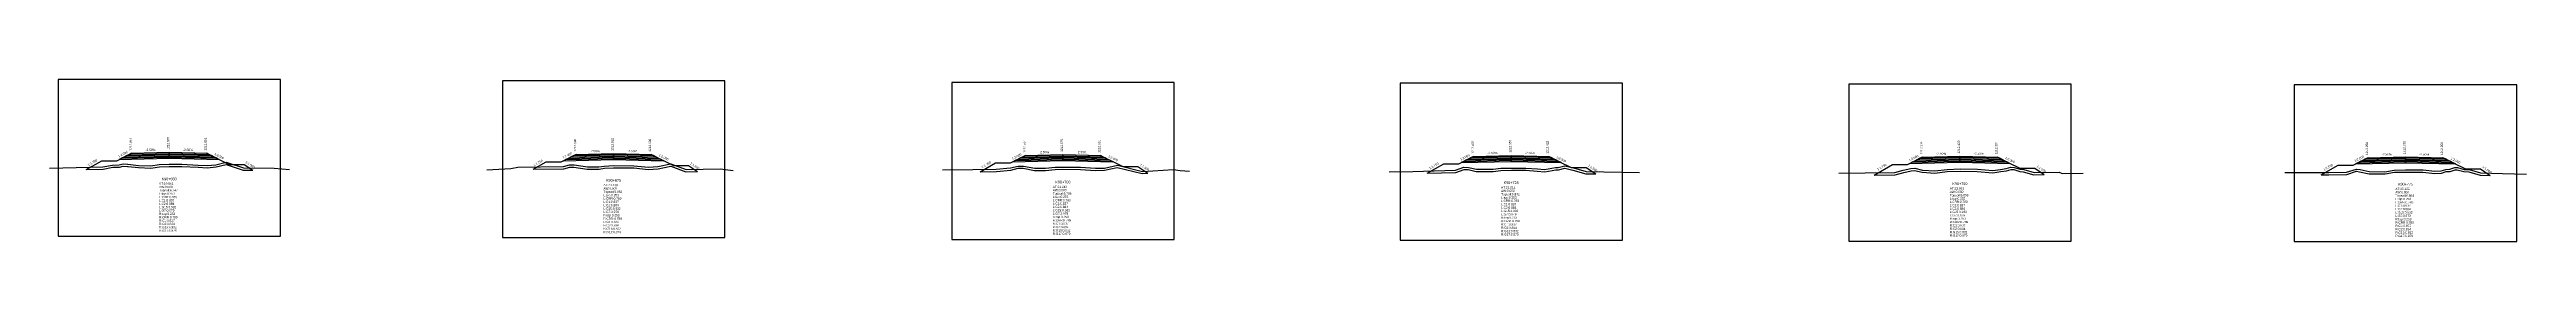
# Model space of a CAD drawing. Extents: x -7 to 78429, y 1189 to 1262.
# Drawn here: x 12248.2 to 12579, y 1201 to 1222.7 of the extents above; entities that cross this region are included whole.
import ezdxf
from ezdxf.enums import TextEntityAlignment as Align

# ---------------------------------------------------------------- set-up
doc = ezdxf.new("R2010")
doc.units = 0

msp = doc.modelspace()

# ---------------------------------------------------------------- linework, layer by layer
at = {"layer": 'A4_BORDER', "color": 7}
for points in [[(12249.337, 1201.73), (12279.037, 1201.73), (12279.037, 1222.73), (12249.337, 1222.73), (12249.337, 1201.73)], [(12308.69, 1201.54), (12338.39, 1201.54), (12338.39, 1222.54), (12308.69, 1222.54), (12308.69, 1201.54)], [(12368.701, 1201.312), (12398.401, 1201.312), (12398.401, 1222.312), (12368.701, 1222.312), (12368.701, 1201.312)], [(12428.571, 1201.219), (12458.271, 1201.219), (12458.271, 1222.219), (12428.571, 1222.219), (12428.571, 1201.219)], [(12488.497, 1201.083), (12518.197, 1201.083), (12518.197, 1222.083), (12488.497, 1222.083), (12488.497, 1201.083)], [(12548.014, 1201.022), (12577.714, 1201.022), (12577.714, 1222.022), (12548.014, 1222.022), (12548.014, 1201.022)]]:
    msp.add_lwpolyline(points, dxfattribs=at)
at = {"layer": 'CLEAR_GROUND', "color": 8}
for points in [[(12253.095, 1210.656), (12255.375, 1210.709), (12256.644, 1210.962), (12257.533, 1210.987), (12258.049, 1211.106), (12258.633, 1211.066), (12258.69, 1211.078), (12260.068, 1210.918), (12261.734, 1210.871), (12262.892, 1211.043), (12264.185, 1211.066), (12265.864, 1211.08), (12268.038, 1210.97), (12269.26, 1210.914), (12270.456, 1211.019), (12271.804, 1211.358), (12274.082, 1210.591), (12275.343, 1210.58)], [(12312.795, 1210.693), (12316.894, 1210.752), (12317.686, 1210.975), (12318.248, 1210.994), (12320.03, 1210.735), (12321.601, 1210.722), (12322.333, 1210.84), (12323.531, 1210.907), (12326.233, 1210.874), (12328.175, 1210.683), (12329.494, 1210.752), (12331.173, 1211.13), (12333.183, 1210.359), (12334.741, 1210.39)], [(12372.495, 1210.376), (12374.66, 1210.394), (12376.605, 1210.583), (12377.594, 1210.837), (12378.244, 1210.837), (12379.775, 1210.549), (12381.221, 1210.544), (12382.513, 1210.686), (12383.554, 1210.699), (12385.893, 1210.68), (12387.897, 1210.533), (12389.125, 1210.561), (12390.816, 1210.948), (12394.14, 1210.118), (12394.885, 1210.162)], [(12432.195, 1210.16), (12436.022, 1210.281), (12437.132, 1210.682), (12437.66, 1210.654), (12438.764, 1210.406), (12441.016, 1210.4), (12442.048, 1210.551), (12443.44, 1210.567), (12445.373, 1210.56), (12446.897, 1210.464), (12447.899, 1210.364), (12449.377, 1210.646), (12449.742, 1210.631), (12450.588, 1210.862), (12451.653, 1210.585), (12453.392, 1210.087), (12454.717, 1210.069)], [(12491.895, 1209.933), (12494.711, 1209.952), (12495.847, 1210.287), (12496.831, 1210.499), (12497.294, 1210.528), (12498.313, 1210.295), (12500, 1210.195), (12501.658, 1210.385), (12503.367, 1210.459), (12505.662, 1210.417), (12507.755, 1210.221), (12508.8, 1210.385), (12509.578, 1210.491), (12510.176, 1210.687), (12510.535, 1210.658), (12511.342, 1210.42), (12511.818, 1210.367), (12513.206, 1209.973), (12514.622, 1209.984)], [(12551.595, 1209.954), (12552.62, 1209.952), (12555.03, 1209.998), (12556.326, 1210.426), (12556.741, 1210.372), (12557.997, 1210.094), (12560.141, 1210.073), (12561.394, 1210.297), (12562.846, 1210.331), (12565.195, 1210.307), (12566.789, 1210.148), (12567.663, 1210.195), (12568.304, 1210.387), (12568.85, 1210.406), (12569.502, 1210.628), (12569.745, 1210.623), (12570.651, 1210.38), (12571.327, 1210.365), (12572.829, 1209.92), (12574.18, 1209.872)]]:
    msp.add_lwpolyline(points, dxfattribs=at)
at = {"layer": 'DESIGN_ROAD_TRIMMED', "color": 1}
for points in [[(12253.095, 1210.656), (12255.187, 1211.851), (12257.187, 1211.851), (12259.187, 1212.851), (12259.187, 1212.851), (12259.082, 1212.798), (12259.082, 1212.798), (12258.766, 1212.64), (12258.766, 1212.64), (12258.45, 1212.483), (12258.45, 1212.483), (12258.135, 1212.325), (12258.135, 1212.325), (12257.819, 1212.167), (12257.819, 1212.167), (12257.503, 1212.009), (12264.187, 1212.176), (12264.187, 1212.326), (12264.187, 1212.326), (12264.187, 1212.476), (12264.187, 1212.476), (12264.187, 1212.626), (12264.187, 1212.626), (12264.187, 1212.776), (12264.187, 1212.776), (12264.187, 1212.926), (12264.187, 1212.926), (12264.187, 1212.976), (12264.187, 1212.976), (12264.187, 1212.976), (12264.187, 1212.976), (12264.187, 1212.976), (12264.187, 1212.926), (12264.187, 1212.926), (12264.187, 1212.776), (12264.187, 1212.776), (12264.187, 1212.626), (12264.187, 1212.626), (12264.187, 1212.476), (12264.187, 1212.476), (12264.187, 1212.326), (12264.187, 1212.326), (12264.187, 1212.176), (12270.871, 1212.009), (12270.556, 1212.167), (12270.556, 1212.167), (12270.24, 1212.325), (12270.24, 1212.325), (12269.924, 1212.483), (12269.924, 1212.483), (12269.608, 1212.64), (12269.608, 1212.64), (12269.292, 1212.798), (12269.292, 1212.798), (12269.187, 1212.851), (12269.187, 1212.851), (12272.187, 1211.351), (12274.187, 1211.351), (12275.343, 1210.58)], [(12312.795, 1210.693), (12314.54, 1211.69), (12316.54, 1211.69), (12318.54, 1212.69), (12318.54, 1212.69), (12318.435, 1212.637), (12318.435, 1212.637), (12318.119, 1212.479), (12318.119, 1212.479), (12317.803, 1212.322), (12317.803, 1212.322), (12317.487, 1212.164), (12317.487, 1212.164), (12317.172, 1212.006), (12317.172, 1212.006), (12316.856, 1211.848), (12323.54, 1212.015), (12323.54, 1212.165), (12323.54, 1212.165), (12323.54, 1212.315), (12323.54, 1212.315), (12323.54, 1212.465), (12323.54, 1212.465), (12323.54, 1212.615), (12323.54, 1212.615), (12323.54, 1212.765), (12323.54, 1212.765), (12323.54, 1212.815), (12323.54, 1212.815), (12323.54, 1212.815), (12323.54, 1212.815), (12323.54, 1212.815), (12323.54, 1212.765), (12323.54, 1212.765), (12323.54, 1212.615), (12323.54, 1212.615), (12323.54, 1212.465), (12323.54, 1212.465), (12323.54, 1212.315), (12323.54, 1212.315), (12323.54, 1212.165), (12323.54, 1212.165), (12323.54, 1212.015), (12330.224, 1211.848), (12329.908, 1212.006), (12329.908, 1212.006), (12329.593, 1212.164), (12329.593, 1212.164), (12329.277, 1212.322), (12329.277, 1212.322), (12328.961, 1212.479), (12328.961, 1212.479), (12328.645, 1212.637), (12328.645, 1212.637), (12328.54, 1212.69), (12328.54, 1212.69), (12331.54, 1211.19), (12333.54, 1211.19), (12334.741, 1210.39)], [(12372.495, 1210.376), (12374.551, 1211.551), (12376.551, 1211.551), (12378.551, 1212.551), (12378.551, 1212.551), (12378.446, 1212.498), (12378.446, 1212.498), (12378.13, 1212.34), (12378.13, 1212.34), (12377.814, 1212.183), (12377.814, 1212.183), (12377.499, 1212.025), (12377.499, 1212.025), (12377.183, 1211.867), (12377.183, 1211.867), (12376.867, 1211.709), (12383.551, 1211.876), (12383.551, 1212.026), (12383.551, 1212.026), (12383.551, 1212.176), (12383.551, 1212.176), (12383.551, 1212.326), (12383.551, 1212.326), (12383.551, 1212.476), (12383.551, 1212.476), (12383.551, 1212.626), (12383.551, 1212.626), (12383.551, 1212.676), (12383.551, 1212.676), (12383.551, 1212.676), (12383.551, 1212.676), (12383.551, 1212.676), (12383.551, 1212.626), (12383.551, 1212.626), (12383.551, 1212.476), (12383.551, 1212.476), (12383.551, 1212.326), (12383.551, 1212.326), (12383.551, 1212.176), (12383.551, 1212.176), (12383.551, 1212.026), (12383.551, 1212.026), (12383.551, 1211.876), (12390.235, 1211.709), (12389.92, 1211.867), (12389.92, 1211.867), (12389.604, 1212.025), (12389.604, 1212.025), (12389.288, 1212.183), (12389.288, 1212.183), (12388.972, 1212.34), (12388.972, 1212.34), (12388.656, 1212.498), (12388.656, 1212.498), (12388.551, 1212.551), (12388.551, 1212.551), (12391.551, 1211.051), (12393.551, 1211.051), (12394.885, 1210.162)], [(12432.195, 1210.16), (12434.421, 1211.432), (12436.421, 1211.432), (12438.421, 1212.432), (12438.421, 1212.432), (12438.316, 1212.379), (12438.316, 1212.379), (12438, 1212.221), (12438, 1212.221), (12437.685, 1212.064), (12437.685, 1212.064), (12437.369, 1211.906), (12437.369, 1211.906), (12437.053, 1211.748), (12437.053, 1211.748), (12436.737, 1211.59), (12443.421, 1211.757), (12443.421, 1211.907), (12443.421, 1211.907), (12443.421, 1212.057), (12443.421, 1212.057), (12443.421, 1212.207), (12443.421, 1212.207), (12443.421, 1212.357), (12443.421, 1212.357), (12443.421, 1212.507), (12443.421, 1212.507), (12443.421, 1212.557), (12443.421, 1212.557), (12443.421, 1212.557), (12443.421, 1212.557), (12443.421, 1212.557), (12443.421, 1212.507), (12443.421, 1212.507), (12443.421, 1212.357), (12443.421, 1212.357), (12443.421, 1212.207), (12443.421, 1212.207), (12443.421, 1212.057), (12443.421, 1212.057), (12443.421, 1211.907), (12443.421, 1211.907), (12443.421, 1211.757), (12450.106, 1211.59), (12449.79, 1211.748), (12449.79, 1211.748), (12449.474, 1211.906), (12449.474, 1211.906), (12449.158, 1212.064), (12449.158, 1212.064), (12448.843, 1212.221), (12448.843, 1212.221), (12448.527, 1212.379), (12448.527, 1212.379), (12448.421, 1212.432), (12448.421, 1212.432), (12451.421, 1210.932), (12453.421, 1210.932), (12454.717, 1210.069)], [(12491.895, 1209.933), (12494.347, 1211.334), (12496.347, 1211.334), (12498.347, 1212.334), (12498.347, 1212.334), (12498.242, 1212.281), (12498.242, 1212.281), (12497.926, 1212.123), (12497.926, 1212.123), (12497.61, 1211.966), (12497.61, 1211.966), (12497.294, 1211.808), (12497.294, 1211.808), (12496.979, 1211.65), (12496.979, 1211.65), (12496.663, 1211.492), (12503.347, 1211.659), (12503.347, 1211.809), (12503.347, 1211.809), (12503.347, 1211.959), (12503.347, 1211.959), (12503.347, 1212.109), (12503.347, 1212.109), (12503.347, 1212.259), (12503.347, 1212.259), (12503.347, 1212.409), (12503.347, 1212.409), (12503.347, 1212.459), (12503.347, 1212.459), (12503.347, 1212.459), (12503.347, 1212.459), (12503.347, 1212.459), (12503.347, 1212.409), (12503.347, 1212.409), (12503.347, 1212.259), (12503.347, 1212.259), (12503.347, 1212.109), (12503.347, 1212.109), (12503.347, 1211.959), (12503.347, 1211.959), (12503.347, 1211.809), (12503.347, 1211.809), (12503.347, 1211.659), (12510.031, 1211.492), (12509.715, 1211.65), (12509.715, 1211.65), (12509.4, 1211.808), (12509.4, 1211.808), (12509.084, 1211.966), (12509.084, 1211.966), (12508.768, 1212.123), (12508.768, 1212.123), (12508.452, 1212.281), (12508.452, 1212.281), (12508.347, 1212.334), (12508.347, 1212.334), (12511.347, 1210.834), (12513.347, 1210.834), (12514.622, 1209.984)], [(12551.595, 1209.954), (12553.864, 1211.25), (12555.864, 1211.25), (12557.864, 1212.25), (12557.864, 1212.25), (12557.758, 1212.197), (12557.758, 1212.197), (12557.443, 1212.039), (12557.443, 1212.039), (12557.127, 1211.882), (12557.127, 1211.882), (12556.811, 1211.724), (12556.811, 1211.724), (12556.495, 1211.566), (12556.495, 1211.566), (12556.18, 1211.408), (12562.864, 1211.575), (12562.864, 1211.725), (12562.864, 1211.725), (12562.864, 1211.875), (12562.864, 1211.875), (12562.864, 1212.025), (12562.864, 1212.025), (12562.864, 1212.175), (12562.864, 1212.175), (12562.864, 1212.325), (12562.864, 1212.325), (12562.864, 1212.375), (12562.864, 1212.375), (12562.864, 1212.375), (12562.864, 1212.375), (12562.864, 1212.375), (12562.864, 1212.325), (12562.864, 1212.325), (12562.864, 1212.175), (12562.864, 1212.175), (12562.864, 1212.025), (12562.864, 1212.025), (12562.864, 1211.875), (12562.864, 1211.875), (12562.864, 1211.725), (12562.864, 1211.725), (12562.864, 1211.575), (12569.548, 1211.408), (12569.232, 1211.566), (12569.232, 1211.566), (12568.916, 1211.724), (12568.916, 1211.724), (12568.601, 1211.882), (12568.601, 1211.882), (12568.285, 1212.039), (12568.285, 1212.039), (12567.969, 1212.197), (12567.969, 1212.197), (12567.864, 1212.25), (12567.864, 1212.25), (12570.864, 1210.75), (12572.864, 1210.75), (12574.18, 1209.872)]]:
    msp.add_lwpolyline(points, dxfattribs=at)
at = {"layer": 'FINISHED_ROAD', "color": 2}
for points in [[(12255.187, 1211.851), (12257.187, 1211.851), (12259.187, 1212.851), (12259.187, 1212.851), (12264.187, 1212.976), (12269.187, 1212.851), (12269.187, 1212.851), (12272.187, 1211.351), (12274.187, 1211.351)], [(12314.54, 1211.69), (12316.54, 1211.69), (12318.54, 1212.69), (12318.54, 1212.69), (12323.54, 1212.815), (12328.54, 1212.69), (12328.54, 1212.69), (12331.54, 1211.19), (12333.54, 1211.19)], [(12374.551, 1211.551), (12376.551, 1211.551), (12378.551, 1212.551), (12378.551, 1212.551), (12383.551, 1212.676), (12388.551, 1212.551), (12388.551, 1212.551), (12391.551, 1211.051), (12393.551, 1211.051)], [(12434.421, 1211.432), (12436.421, 1211.432), (12438.421, 1212.432), (12438.421, 1212.432), (12443.421, 1212.557), (12448.421, 1212.432), (12448.421, 1212.432), (12451.421, 1210.932), (12453.421, 1210.932)], [(12494.347, 1211.334), (12496.347, 1211.334), (12498.347, 1212.334), (12498.347, 1212.334), (12503.347, 1212.459), (12508.347, 1212.334), (12508.347, 1212.334), (12511.347, 1210.834), (12513.347, 1210.834)], [(12553.864, 1211.25), (12555.864, 1211.25), (12557.864, 1212.25), (12557.864, 1212.25), (12562.864, 1212.375), (12567.864, 1212.25), (12567.864, 1212.25), (12570.864, 1210.75), (12572.864, 1210.75)]]:
    msp.add_lwpolyline(points, dxfattribs=at)
at = {"layer": 'LAYER_0', "color": 4}
for points in [[(12259.187, 1212.851), (12259.082, 1212.798), (12264.187, 1212.926), (12264.187, 1212.976)], [(12318.54, 1212.69), (12318.435, 1212.637), (12323.54, 1212.765), (12323.54, 1212.815)], [(12378.551, 1212.551), (12378.446, 1212.498), (12383.551, 1212.626), (12383.551, 1212.676)], [(12438.421, 1212.432), (12438.316, 1212.379), (12443.421, 1212.507), (12443.421, 1212.557)], [(12498.347, 1212.334), (12498.242, 1212.281), (12503.347, 1212.409), (12503.347, 1212.459)], [(12557.864, 1212.25), (12557.758, 1212.197), (12562.864, 1212.325), (12562.864, 1212.375)]]:
    msp.add_lwpolyline(points, dxfattribs=at)
at = {"layer": 'LAYER_1', "color": 4}
for points in [[(12259.082, 1212.798), (12258.766, 1212.64), (12264.187, 1212.776), (12264.187, 1212.926)], [(12318.435, 1212.637), (12318.119, 1212.479), (12323.54, 1212.615), (12323.54, 1212.765)], [(12378.446, 1212.498), (12378.13, 1212.34), (12383.551, 1212.476), (12383.551, 1212.626)], [(12438.316, 1212.379), (12438, 1212.221), (12443.421, 1212.357), (12443.421, 1212.507)], [(12498.242, 1212.281), (12497.926, 1212.123), (12503.347, 1212.259), (12503.347, 1212.409)], [(12557.758, 1212.197), (12557.443, 1212.039), (12562.864, 1212.175), (12562.864, 1212.325)]]:
    msp.add_lwpolyline(points, dxfattribs=at)
at = {"layer": 'LAYER_10', "color": 6}
for points in [[(12270.24, 1212.325), (12270.556, 1212.167), (12264.187, 1212.326), (12264.187, 1212.476)], [(12329.593, 1212.164), (12329.908, 1212.006), (12323.54, 1212.165), (12323.54, 1212.315)], [(12389.604, 1212.025), (12389.92, 1211.867), (12383.551, 1212.026), (12383.551, 1212.176)], [(12449.474, 1211.906), (12449.79, 1211.748), (12443.421, 1211.907), (12443.421, 1212.057)], [(12509.4, 1211.808), (12509.715, 1211.65), (12503.347, 1211.809), (12503.347, 1211.959)], [(12568.916, 1211.724), (12569.232, 1211.566), (12562.864, 1211.725), (12562.864, 1211.875)]]:
    msp.add_lwpolyline(points, dxfattribs=at)
at = {"layer": 'LAYER_11', "color": 6}
for points in [[(12270.556, 1212.167), (12270.871, 1212.009), (12264.187, 1212.176), (12264.187, 1212.326)], [(12329.908, 1212.006), (12330.224, 1211.848), (12323.54, 1212.015), (12323.54, 1212.165)], [(12389.92, 1211.867), (12390.235, 1211.709), (12383.551, 1211.876), (12383.551, 1212.026)], [(12449.79, 1211.748), (12450.106, 1211.59), (12443.421, 1211.757), (12443.421, 1211.907)], [(12509.715, 1211.65), (12510.031, 1211.492), (12503.347, 1211.659), (12503.347, 1211.809)], [(12569.232, 1211.566), (12569.548, 1211.408), (12562.864, 1211.575), (12562.864, 1211.725)]]:
    msp.add_lwpolyline(points, dxfattribs=at)
at = {"layer": 'LAYER_2', "color": 4}
for points in [[(12258.766, 1212.64), (12258.45, 1212.483), (12264.187, 1212.626), (12264.187, 1212.776)], [(12318.119, 1212.479), (12317.803, 1212.322), (12323.54, 1212.465), (12323.54, 1212.615)], [(12378.13, 1212.34), (12377.814, 1212.183), (12383.551, 1212.326), (12383.551, 1212.476)], [(12438, 1212.221), (12437.685, 1212.064), (12443.421, 1212.207), (12443.421, 1212.357)], [(12497.926, 1212.123), (12497.61, 1211.966), (12503.347, 1212.109), (12503.347, 1212.259)], [(12557.443, 1212.039), (12557.127, 1211.882), (12562.864, 1212.025), (12562.864, 1212.175)]]:
    msp.add_lwpolyline(points, dxfattribs=at)
at = {"layer": 'LAYER_3', "color": 4}
for points in [[(12258.45, 1212.483), (12258.135, 1212.325), (12264.187, 1212.476), (12264.187, 1212.626)], [(12317.803, 1212.322), (12317.487, 1212.164), (12323.54, 1212.315), (12323.54, 1212.465)], [(12377.814, 1212.183), (12377.499, 1212.025), (12383.551, 1212.176), (12383.551, 1212.326)], [(12437.685, 1212.064), (12437.369, 1211.906), (12443.421, 1212.057), (12443.421, 1212.207)], [(12497.61, 1211.966), (12497.294, 1211.808), (12503.347, 1211.959), (12503.347, 1212.109)], [(12557.127, 1211.882), (12556.811, 1211.724), (12562.864, 1211.875), (12562.864, 1212.025)]]:
    msp.add_lwpolyline(points, dxfattribs=at)
at = {"layer": 'LAYER_4', "color": 4}
for points in [[(12258.135, 1212.325), (12257.819, 1212.167), (12264.187, 1212.326), (12264.187, 1212.476)], [(12317.487, 1212.164), (12317.172, 1212.006), (12323.54, 1212.165), (12323.54, 1212.315)], [(12377.499, 1212.025), (12377.183, 1211.867), (12383.551, 1212.026), (12383.551, 1212.176)], [(12437.369, 1211.906), (12437.053, 1211.748), (12443.421, 1211.907), (12443.421, 1212.057)], [(12497.294, 1211.808), (12496.979, 1211.65), (12503.347, 1211.809), (12503.347, 1211.959)], [(12556.811, 1211.724), (12556.495, 1211.566), (12562.864, 1211.725), (12562.864, 1211.875)]]:
    msp.add_lwpolyline(points, dxfattribs=at)
at = {"layer": 'LAYER_5', "color": 4}
for points in [[(12257.819, 1212.167), (12257.503, 1212.009), (12264.187, 1212.176), (12264.187, 1212.326)], [(12317.172, 1212.006), (12316.856, 1211.848), (12323.54, 1212.015), (12323.54, 1212.165)], [(12377.183, 1211.867), (12376.867, 1211.709), (12383.551, 1211.876), (12383.551, 1212.026)], [(12437.053, 1211.748), (12436.737, 1211.59), (12443.421, 1211.757), (12443.421, 1211.907)], [(12496.979, 1211.65), (12496.663, 1211.492), (12503.347, 1211.659), (12503.347, 1211.809)], [(12556.495, 1211.566), (12556.18, 1211.408), (12562.864, 1211.575), (12562.864, 1211.725)]]:
    msp.add_lwpolyline(points, dxfattribs=at)
at = {"layer": 'LAYER_6', "color": 6}
for points in [[(12269.187, 1212.851), (12269.292, 1212.798), (12264.187, 1212.926), (12264.187, 1212.976)], [(12328.54, 1212.69), (12328.645, 1212.637), (12323.54, 1212.765), (12323.54, 1212.815)], [(12388.551, 1212.551), (12388.656, 1212.498), (12383.551, 1212.626), (12383.551, 1212.676)], [(12448.421, 1212.432), (12448.527, 1212.379), (12443.421, 1212.507), (12443.421, 1212.557)], [(12508.347, 1212.334), (12508.452, 1212.281), (12503.347, 1212.409), (12503.347, 1212.459)], [(12567.864, 1212.25), (12567.969, 1212.197), (12562.864, 1212.325), (12562.864, 1212.375)]]:
    msp.add_lwpolyline(points, dxfattribs=at)
at = {"layer": 'LAYER_7', "color": 6}
for points in [[(12269.292, 1212.798), (12269.608, 1212.64), (12264.187, 1212.776), (12264.187, 1212.926)], [(12328.645, 1212.637), (12328.961, 1212.479), (12323.54, 1212.615), (12323.54, 1212.765)], [(12388.656, 1212.498), (12388.972, 1212.34), (12383.551, 1212.476), (12383.551, 1212.626)], [(12448.527, 1212.379), (12448.843, 1212.221), (12443.421, 1212.357), (12443.421, 1212.507)], [(12508.452, 1212.281), (12508.768, 1212.123), (12503.347, 1212.259), (12503.347, 1212.409)], [(12567.969, 1212.197), (12568.285, 1212.039), (12562.864, 1212.175), (12562.864, 1212.325)]]:
    msp.add_lwpolyline(points, dxfattribs=at)
at = {"layer": 'LAYER_8', "color": 6}
for points in [[(12269.608, 1212.64), (12269.924, 1212.483), (12264.187, 1212.626), (12264.187, 1212.776)], [(12328.961, 1212.479), (12329.277, 1212.322), (12323.54, 1212.465), (12323.54, 1212.615)], [(12388.972, 1212.34), (12389.288, 1212.183), (12383.551, 1212.326), (12383.551, 1212.476)], [(12448.843, 1212.221), (12449.158, 1212.064), (12443.421, 1212.207), (12443.421, 1212.357)], [(12508.768, 1212.123), (12509.084, 1211.966), (12503.347, 1212.109), (12503.347, 1212.259)], [(12568.285, 1212.039), (12568.601, 1211.882), (12562.864, 1212.025), (12562.864, 1212.175)]]:
    msp.add_lwpolyline(points, dxfattribs=at)
at = {"layer": 'LAYER_9', "color": 6}
for points in [[(12269.924, 1212.483), (12270.24, 1212.325), (12264.187, 1212.476), (12264.187, 1212.626)], [(12329.277, 1212.322), (12329.593, 1212.164), (12323.54, 1212.315), (12323.54, 1212.465)], [(12389.288, 1212.183), (12389.604, 1212.025), (12383.551, 1212.176), (12383.551, 1212.326)], [(12449.158, 1212.064), (12449.474, 1211.906), (12443.421, 1212.057), (12443.421, 1212.207)], [(12509.084, 1211.966), (12509.4, 1211.808), (12503.347, 1211.959), (12503.347, 1212.109)], [(12568.601, 1211.882), (12568.916, 1211.724), (12562.864, 1211.875), (12562.864, 1212.025)]]:
    msp.add_lwpolyline(points, dxfattribs=at)
at = {"layer": 'NATURAL_GROUND', "color": 3}
for points in [[(12248.206, 1210.842), (12255.342, 1211.008), (12256.61, 1211.261), (12257.495, 1211.286), (12258.025, 1211.408), (12258.613, 1211.368), (12258.677, 1211.381), (12260.089, 1211.218), (12261.716, 1211.172), (12262.867, 1211.343), (12264.181, 1211.366), (12265.87, 1211.38), (12268.052, 1211.27), (12269.254, 1211.215), (12270.406, 1211.316), (12271.816, 1211.67), (12274.132, 1210.891), (12278.203, 1210.855), (12280.27, 1210.67)], [(12306.621, 1210.624), (12309.836, 1210.79), (12310.764, 1210.964), (12316.85, 1211.051), (12317.64, 1211.274), (12318.265, 1211.295), (12320.053, 1211.035), (12321.578, 1211.022), (12322.301, 1211.139), (12323.524, 1211.207), (12326.25, 1211.174), (12328.182, 1210.984), (12329.453, 1211.05), (12331.196, 1211.443), (12333.236, 1210.66), (12337.765, 1210.749), (12339.528, 1210.519)], [(12367.48, 1210.611), (12371.499, 1210.668), (12374.644, 1210.694), (12376.553, 1210.879), (12377.556, 1211.137), (12378.272, 1211.137), (12379.803, 1210.849), (12381.205, 1210.844), (12382.495, 1210.986), (12383.553, 1210.999), (12385.905, 1210.98), (12387.904, 1210.833), (12389.088, 1210.86), (12390.819, 1211.256), (12394.168, 1210.42), (12398.339, 1210.667), (12399.203, 1210.516), (12400.44, 1210.435)], [(12427.131, 1210.339), (12430.292, 1210.4), (12435.964, 1210.579), (12437.087, 1210.985), (12437.701, 1210.952), (12438.797, 1210.706), (12440.994, 1210.7), (12442.024, 1210.851), (12443.438, 1210.867), (12445.383, 1210.86), (12446.921, 1210.763), (12447.885, 1210.667), (12449.354, 1210.947), (12449.707, 1210.933), (12450.586, 1211.173), (12451.732, 1210.874), (12453.436, 1210.386), (12460.578, 1210.289)], [(12487.195, 1210.196), (12490.718, 1210.225), (12494.667, 1210.252), (12495.773, 1210.578), (12496.79, 1210.797), (12497.319, 1210.83), (12498.356, 1210.593), (12499.992, 1210.496), (12501.634, 1210.684), (12503.363, 1210.759), (12505.679, 1210.717), (12507.746, 1210.523), (12508.756, 1210.682), (12509.511, 1210.785), (12510.14, 1210.991), (12510.59, 1210.955), (12511.402, 1210.715), (12511.876, 1210.662), (12513.247, 1210.273), (12516.605, 1210.3), (12517.017, 1210.153), (12519.826, 1210.174)], [(12546.755, 1210.262), (12552.618, 1210.252), (12554.979, 1210.297), (12556.297, 1210.732), (12556.793, 1210.668), (12558.032, 1210.394), (12560.116, 1210.373), (12561.364, 1210.596), (12562.844, 1210.631), (12565.212, 1210.607), (12566.796, 1210.449), (12567.611, 1210.493), (12568.255, 1210.686), (12568.796, 1210.704), (12569.456, 1210.929), (12569.788, 1210.922), (12570.694, 1210.679), (12571.374, 1210.664), (12572.878, 1210.218), (12575.828, 1210.115), (12579.018, 1210.039)]]:
    msp.add_lwpolyline(points, dxfattribs=at)
at = {"layer": 'STRUCTURE_LEFT', "color": 4}
for points in [[(12259.187, 1212.851), (12259.082, 1212.798), (12259.082, 1212.798), (12258.766, 1212.64), (12258.766, 1212.64), (12258.45, 1212.483), (12258.45, 1212.483), (12258.135, 1212.325), (12258.135, 1212.325), (12257.819, 1212.167), (12257.819, 1212.167), (12257.503, 1212.009), (12264.187, 1212.176), (12264.187, 1212.326), (12264.187, 1212.326), (12264.187, 1212.476), (12264.187, 1212.476), (12264.187, 1212.626), (12264.187, 1212.626), (12264.187, 1212.776), (12264.187, 1212.776), (12264.187, 1212.926), (12264.187, 1212.926), (12264.187, 1212.976), (12264.187, 1212.976)], [(12318.54, 1212.69), (12318.435, 1212.637), (12318.435, 1212.637), (12318.119, 1212.479), (12318.119, 1212.479), (12317.803, 1212.322), (12317.803, 1212.322), (12317.487, 1212.164), (12317.487, 1212.164), (12317.172, 1212.006), (12317.172, 1212.006), (12316.856, 1211.848), (12323.54, 1212.015), (12323.54, 1212.165), (12323.54, 1212.165), (12323.54, 1212.315), (12323.54, 1212.315), (12323.54, 1212.465), (12323.54, 1212.465), (12323.54, 1212.615), (12323.54, 1212.615), (12323.54, 1212.765), (12323.54, 1212.765), (12323.54, 1212.815), (12323.54, 1212.815)], [(12378.551, 1212.551), (12378.446, 1212.498), (12378.446, 1212.498), (12378.13, 1212.34), (12378.13, 1212.34), (12377.814, 1212.183), (12377.814, 1212.183), (12377.499, 1212.025), (12377.499, 1212.025), (12377.183, 1211.867), (12377.183, 1211.867), (12376.867, 1211.709), (12383.551, 1211.876), (12383.551, 1212.026), (12383.551, 1212.026), (12383.551, 1212.176), (12383.551, 1212.176), (12383.551, 1212.326), (12383.551, 1212.326), (12383.551, 1212.476), (12383.551, 1212.476), (12383.551, 1212.626), (12383.551, 1212.626), (12383.551, 1212.676), (12383.551, 1212.676)], [(12438.421, 1212.432), (12438.316, 1212.379), (12438.316, 1212.379), (12438, 1212.221), (12438, 1212.221), (12437.685, 1212.064), (12437.685, 1212.064), (12437.369, 1211.906), (12437.369, 1211.906), (12437.053, 1211.748), (12437.053, 1211.748), (12436.737, 1211.59), (12443.421, 1211.757), (12443.421, 1211.907), (12443.421, 1211.907), (12443.421, 1212.057), (12443.421, 1212.057), (12443.421, 1212.207), (12443.421, 1212.207), (12443.421, 1212.357), (12443.421, 1212.357), (12443.421, 1212.507), (12443.421, 1212.507), (12443.421, 1212.557), (12443.421, 1212.557)], [(12498.347, 1212.334), (12498.242, 1212.281), (12498.242, 1212.281), (12497.926, 1212.123), (12497.926, 1212.123), (12497.61, 1211.966), (12497.61, 1211.966), (12497.294, 1211.808), (12497.294, 1211.808), (12496.979, 1211.65), (12496.979, 1211.65), (12496.663, 1211.492), (12503.347, 1211.659), (12503.347, 1211.809), (12503.347, 1211.809), (12503.347, 1211.959), (12503.347, 1211.959), (12503.347, 1212.109), (12503.347, 1212.109), (12503.347, 1212.259), (12503.347, 1212.259), (12503.347, 1212.409), (12503.347, 1212.409), (12503.347, 1212.459), (12503.347, 1212.459)], [(12557.864, 1212.25), (12557.758, 1212.197), (12557.758, 1212.197), (12557.443, 1212.039), (12557.443, 1212.039), (12557.127, 1211.882), (12557.127, 1211.882), (12556.811, 1211.724), (12556.811, 1211.724), (12556.495, 1211.566), (12556.495, 1211.566), (12556.18, 1211.408), (12562.864, 1211.575), (12562.864, 1211.725), (12562.864, 1211.725), (12562.864, 1211.875), (12562.864, 1211.875), (12562.864, 1212.025), (12562.864, 1212.025), (12562.864, 1212.175), (12562.864, 1212.175), (12562.864, 1212.325), (12562.864, 1212.325), (12562.864, 1212.375), (12562.864, 1212.375)]]:
    msp.add_lwpolyline(points, dxfattribs=at)
at = {"layer": 'STRUCTURE_RIGHT', "color": 6}
for points in [[(12264.187, 1212.976), (12264.187, 1212.976), (12264.187, 1212.926), (12264.187, 1212.926), (12264.187, 1212.776), (12264.187, 1212.776), (12264.187, 1212.626), (12264.187, 1212.626), (12264.187, 1212.476), (12264.187, 1212.476), (12264.187, 1212.326), (12264.187, 1212.326), (12264.187, 1212.176), (12270.871, 1212.009), (12270.556, 1212.167), (12270.556, 1212.167), (12270.24, 1212.325), (12270.24, 1212.325), (12269.924, 1212.483), (12269.924, 1212.483), (12269.608, 1212.64), (12269.608, 1212.64), (12269.292, 1212.798), (12269.292, 1212.798), (12269.187, 1212.851)], [(12323.54, 1212.815), (12323.54, 1212.815), (12323.54, 1212.765), (12323.54, 1212.765), (12323.54, 1212.615), (12323.54, 1212.615), (12323.54, 1212.465), (12323.54, 1212.465), (12323.54, 1212.315), (12323.54, 1212.315), (12323.54, 1212.165), (12323.54, 1212.165), (12323.54, 1212.015), (12330.224, 1211.848), (12329.908, 1212.006), (12329.908, 1212.006), (12329.593, 1212.164), (12329.593, 1212.164), (12329.277, 1212.322), (12329.277, 1212.322), (12328.961, 1212.479), (12328.961, 1212.479), (12328.645, 1212.637), (12328.645, 1212.637), (12328.54, 1212.69)], [(12383.551, 1212.676), (12383.551, 1212.676), (12383.551, 1212.626), (12383.551, 1212.626), (12383.551, 1212.476), (12383.551, 1212.476), (12383.551, 1212.326), (12383.551, 1212.326), (12383.551, 1212.176), (12383.551, 1212.176), (12383.551, 1212.026), (12383.551, 1212.026), (12383.551, 1211.876), (12390.235, 1211.709), (12389.92, 1211.867), (12389.92, 1211.867), (12389.604, 1212.025), (12389.604, 1212.025), (12389.288, 1212.183), (12389.288, 1212.183), (12388.972, 1212.34), (12388.972, 1212.34), (12388.656, 1212.498), (12388.656, 1212.498), (12388.551, 1212.551)], [(12443.421, 1212.557), (12443.421, 1212.557), (12443.421, 1212.507), (12443.421, 1212.507), (12443.421, 1212.357), (12443.421, 1212.357), (12443.421, 1212.207), (12443.421, 1212.207), (12443.421, 1212.057), (12443.421, 1212.057), (12443.421, 1211.907), (12443.421, 1211.907), (12443.421, 1211.757), (12450.106, 1211.59), (12449.79, 1211.748), (12449.79, 1211.748), (12449.474, 1211.906), (12449.474, 1211.906), (12449.158, 1212.064), (12449.158, 1212.064), (12448.843, 1212.221), (12448.843, 1212.221), (12448.527, 1212.379), (12448.527, 1212.379), (12448.421, 1212.432)], [(12503.347, 1212.459), (12503.347, 1212.459), (12503.347, 1212.409), (12503.347, 1212.409), (12503.347, 1212.259), (12503.347, 1212.259), (12503.347, 1212.109), (12503.347, 1212.109), (12503.347, 1211.959), (12503.347, 1211.959), (12503.347, 1211.809), (12503.347, 1211.809), (12503.347, 1211.659), (12510.031, 1211.492), (12509.715, 1211.65), (12509.715, 1211.65), (12509.4, 1211.808), (12509.4, 1211.808), (12509.084, 1211.966), (12509.084, 1211.966), (12508.768, 1212.123), (12508.768, 1212.123), (12508.452, 1212.281), (12508.452, 1212.281), (12508.347, 1212.334)], [(12562.864, 1212.375), (12562.864, 1212.375), (12562.864, 1212.325), (12562.864, 1212.325), (12562.864, 1212.175), (12562.864, 1212.175), (12562.864, 1212.025), (12562.864, 1212.025), (12562.864, 1211.875), (12562.864, 1211.875), (12562.864, 1211.725), (12562.864, 1211.725), (12562.864, 1211.575), (12569.548, 1211.408), (12569.232, 1211.566), (12569.232, 1211.566), (12568.916, 1211.724), (12568.916, 1211.724), (12568.601, 1211.882), (12568.601, 1211.882), (12568.285, 1212.039), (12568.285, 1212.039), (12567.969, 1212.197), (12567.969, 1212.197), (12567.864, 1212.25)]]:
    msp.add_lwpolyline(points, dxfattribs=at)

# ---------------------------------------------------------------- texts
at = {"layer": 'INFO_TEXT'}
for s, p in [('AT:19.981', (12262.837, 1208.63)), ('AW:0.000', (12262.837, 1208.18)), ('Topsoil:6.747', (12262.837, 1207.73)), ('L:top:0.253', (12262.837, 1207.28)), ('AT:20.139', (12322.19, 1208.44)), ('AW:0.000', (12322.19, 1207.99)), ('Topsoil:6.662', (12322.19, 1207.54)), ('AT:21.240', (12382.201, 1208.212)), ('AW:0.000', (12382.201, 1207.762)), ('Topsoil:6.786', (12382.201, 1207.312)), ('AT:21.811', (12442.071, 1208.119)), ('AW:0.000', (12442.071, 1207.669)), ('Topsoil:6.842', (12442.071, 1207.219)), ('AT:23.063', (12501.997, 1207.983)), ('AW:0.000', (12501.997, 1207.533)), ('AT:23.128', (12561.514, 1207.922)), ('AW:0.000', (12561.514, 1207.472)), ('L:CRR:0.789', (12262.837, 1206.83)), ('L:C1:0.837', (12262.837, 1206.38)), ('L:C2:0.884', (12262.837, 1205.93)), ('L:G15:0.932', (12262.837, 1205.48)), ('L:G7:0.979', (12262.837, 1205.03)), ('R:top:0.253', (12262.837, 1204.58)), ('R:CRR:0.789', (12262.837, 1204.13)), ('L:top:0.253', (12322.19, 1207.09)), ('L:CRR:0.789', (12322.19, 1206.64)), ('L:C1:0.837', (12322.19, 1206.19)), ('L:C2:0.884', (12322.19, 1205.74)), ('L:G15:0.932', (12322.19, 1205.29)), ('L:G7:0.979', (12322.19, 1204.84)), ('R:top:0.253', (12322.19, 1204.39)), ('R:CRR:0.789', (12322.19, 1203.94)), ('L:top:0.253', (12382.201, 1206.862)), ('L:CRR:0.789', (12382.201, 1206.412)), ('L:C1:0.837', (12382.201, 1205.962)), ('L:C2:0.884', (12382.201, 1205.512)), ('L:G15:0.932', (12382.201, 1205.062)), ('L:G7:0.979', (12382.201, 1204.612)), ('R:top:0.253', (12382.201, 1204.162)), ('L:top:0.253', (12442.071, 1206.769)), ('L:CRR:0.789', (12442.071, 1206.319)), ('L:C1:0.837', (12442.071, 1205.869)), ('L:C2:0.884', (12442.071, 1205.419)), ('L:G15:0.932', (12442.071, 1204.969)), ('L:G7:0.979', (12442.071, 1204.519)), ('R:top:0.253', (12442.071, 1204.069)), ('Topsoil:6.898', (12501.997, 1207.083)), ('L:top:0.253', (12501.997, 1206.633)), ('L:CRR:0.789', (12501.997, 1206.183)), ('L:C1:0.837', (12501.997, 1205.733)), ('L:C2:0.884', (12501.997, 1205.283)), ('L:G15:0.932', (12501.997, 1204.833)), ('L:G7:0.979', (12501.997, 1204.383)), ('R:top:0.253', (12501.997, 1203.933)), ('Topsoil:6.864', (12561.514, 1207.022)), ('L:top:0.253', (12561.514, 1206.572)), ('L:CRR:0.789', (12561.514, 1206.122)), ('L:C1:0.837', (12561.514, 1205.672)), ('L:C2:0.884', (12561.514, 1205.222)), ('L:G15:0.932', (12561.514, 1204.772)), ('L:G7:0.979', (12561.514, 1204.322)), ('R:top:0.253', (12561.514, 1203.872)), ('R:C1:0.837', (12262.837, 1203.68)), ('R:C2:0.884', (12262.837, 1203.23)), ('R:G15:0.932', (12262.837, 1202.78)), ('R:G17:0.979', (12262.837, 1202.33)), ('R:C1:0.837', (12322.19, 1203.49)), ('R:C2:0.884', (12322.19, 1203.04)), ('R:G15:0.932', (12322.19, 1202.59)), ('R:G17:0.979', (12322.19, 1202.14)), ('R:CRR:0.789', (12382.201, 1203.712)), ('R:C1:0.837', (12382.201, 1203.262)), ('R:C2:0.884', (12382.201, 1202.812)), ('R:G15:0.932', (12382.201, 1202.362)), ('R:G17:0.979', (12382.201, 1201.912)), ('R:CRR:0.789', (12442.071, 1203.619)), ('R:C1:0.837', (12442.071, 1203.169)), ('R:C2:0.884', (12442.071, 1202.719)), ('R:G15:0.932', (12442.071, 1202.269)), ('R:G17:0.979', (12442.071, 1201.819)), ('R:CRR:0.789', (12501.997, 1203.483)), ('R:C1:0.837', (12501.997, 1203.033)), ('R:C2:0.884', (12501.997, 1202.583)), ('R:G15:0.932', (12501.997, 1202.133)), ('R:G17:0.979', (12501.997, 1201.683)), ('R:CRR:0.789', (12561.514, 1203.422)), ('R:C1:0.837', (12561.514, 1202.972)), ('R:C2:0.884', (12561.514, 1202.522)), ('R:G15:0.932', (12561.514, 1202.072)), ('R:G17:0.979', (12561.514, 1201.622))]:
    msp.add_text(s, height=0.3, dxfattribs=at).set_placement(p)
at = {"layer": 'LEFT_TEXT_H'}
for s, p in [('1212.851', (12259.187, 1213.211)), ('1212.690', (12318.54, 1213.05)), ('1212.551', (12378.551, 1212.911)), ('1212.432', (12438.421, 1212.792)), ('1212.334', (12498.347, 1212.694)), ('1212.250', (12557.864, 1212.61))]:
    msp.add_text(s, height=0.3, rotation=90, dxfattribs=at).set_placement(p)
at = {"layer": 'POINT_TEXT_H'}
for s, p in [('1212.976', (12264.187, 1213.336)), ('1212.815', (12323.54, 1213.175)), ('1212.676', (12383.551, 1213.036)), ('1212.557', (12443.421, 1212.917)), ('1212.459', (12503.347, 1212.819)), ('1212.375', (12562.864, 1212.735))]:
    msp.add_text(s, height=0.3, rotation=90, dxfattribs=at).set_placement(p)
at = {"layer": 'RIGHT_TEXT_H'}
for s, p in [('1212.851', (12269.187, 1213.211)), ('1212.690', (12328.54, 1213.05)), ('1212.551', (12388.551, 1212.911)), ('1212.432', (12448.421, 1212.792)), ('1212.334', (12508.347, 1212.694)), ('1212.250', (12567.864, 1212.61))]:
    msp.add_text(s, height=0.3, rotation=90, dxfattribs=at).set_placement(p)
at = {"layer": 'SLOPE_left'}
for s, rotation, p in [('1:1.750', 29.745, (12254.052, 1211.41)), ('1:2.000', 26.565, (12258.107, 1212.512)), ('1:1.750', 29.745, (12313.578, 1211.348)), ('1:2.000', 26.565, (12317.46, 1212.351)), ('1:1.750', 29.745, (12373.434, 1211.12)), ('1:2.000', 26.565, (12377.471, 1212.212)), ('1:1.750', 29.745, (12433.219, 1210.952)), ('1:2.000', 26.565, (12437.341, 1212.093)), ('1:1.750', 29.745, (12493.032, 1210.79)), ('1:2.000', 26.565, (12497.266, 1211.995)), ('1:1.750', 29.745, (12552.64, 1210.758)), ('1:2.000', 26.565, (12556.783, 1211.911))]:
    msp.add_text(s, height=0.3, rotation=rotation, dxfattribs=at).set_placement(p, align=Align.BOTTOM_CENTER)
at = {"layer": 'SLOPE_right'}
for s, rotation, p in [('1:2.000', -26.565, (12270.768, 1212.262)), ('1:1.500', -33.69, (12274.865, 1211.115)), ('1:2.000', -26.565, (12330.121, 1212.101)), ('1:1.500', -33.69, (12334.24, 1210.94)), ('1:2.000', -26.565, (12390.132, 1211.962)), ('1:1.500', -33.69, (12394.318, 1210.756)), ('1:2.000', -26.565, (12450.002, 1211.843)), ('1:1.500', -33.69, (12454.169, 1210.65)), ('1:2.000', -26.565, (12509.927, 1211.745)), ('1:1.500', -33.69, (12514.084, 1210.559)), ('1:2.000', -26.565, (12569.444, 1211.661)), ('1:1.500', -33.69, (12573.622, 1210.461))]:
    msp.add_text(s, height=0.3, rotation=rotation, dxfattribs=at).set_placement(p, align=Align.BOTTOM_CENTER)
at = {"layer": 'SLOPE_TEXT'}
for p in [(12261.687, 1213.154), (12266.687, 1213.154), (12321.04, 1212.993), (12326.04, 1212.993), (12381.051, 1212.853), (12386.051, 1212.853), (12440.921, 1212.735), (12445.921, 1212.735), (12500.847, 1212.637), (12505.847, 1212.637), (12560.364, 1212.553), (12565.364, 1212.553)]:
    msp.add_text('-2.50%', height=0.3, dxfattribs=at).set_placement(p, align=Align.CENTER)
at = {"layer": 'STATION_TITLE'}
for s, p in [('K90+650', (12264.187, 1209.23)), ('K90+675', (12323.54, 1209.04)), ('K90+700', (12383.551, 1208.812)), ('K90+725', (12443.421, 1208.719)), ('K90+750', (12503.347, 1208.583)), ('K90+775', (12562.864, 1208.522))]:
    msp.add_text(s, height=0.36, dxfattribs=at).set_placement(p, align=Align.CENTER)

doc.saveas('drawing.dxf')
